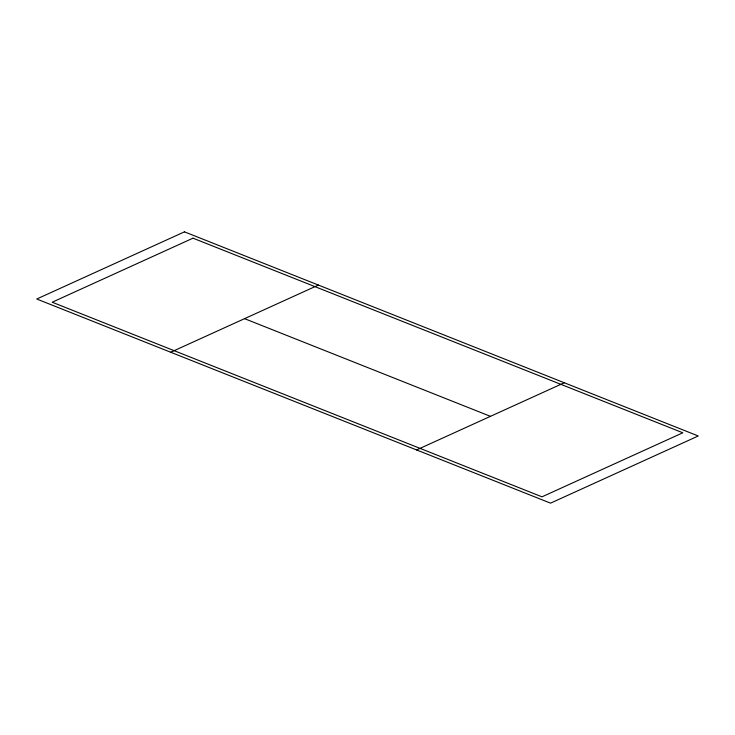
<?xml version="1.0" encoding="UTF-8"?>
<svg xmlns="http://www.w3.org/2000/svg" width="735" height="735" viewBox="0 0 735 735"><rect width="100%" height="100%" fill="white"/><g stroke="black" fill="none" stroke-linecap="round" stroke-linejoin="round"><path stroke-width="1.1" d="M170.704 352.24L318.411 285.07M416.589 449.93L564.296 382.76M244.562 318.659L490.438 416.341M184.457 231.847L36.75 299.016L550.543 503.153L698.25 435.984L184.457 231.847M193.002 238.177L52.185 302.214L541.998 496.823L682.815 432.786L193.002 238.177"/></g></svg>
